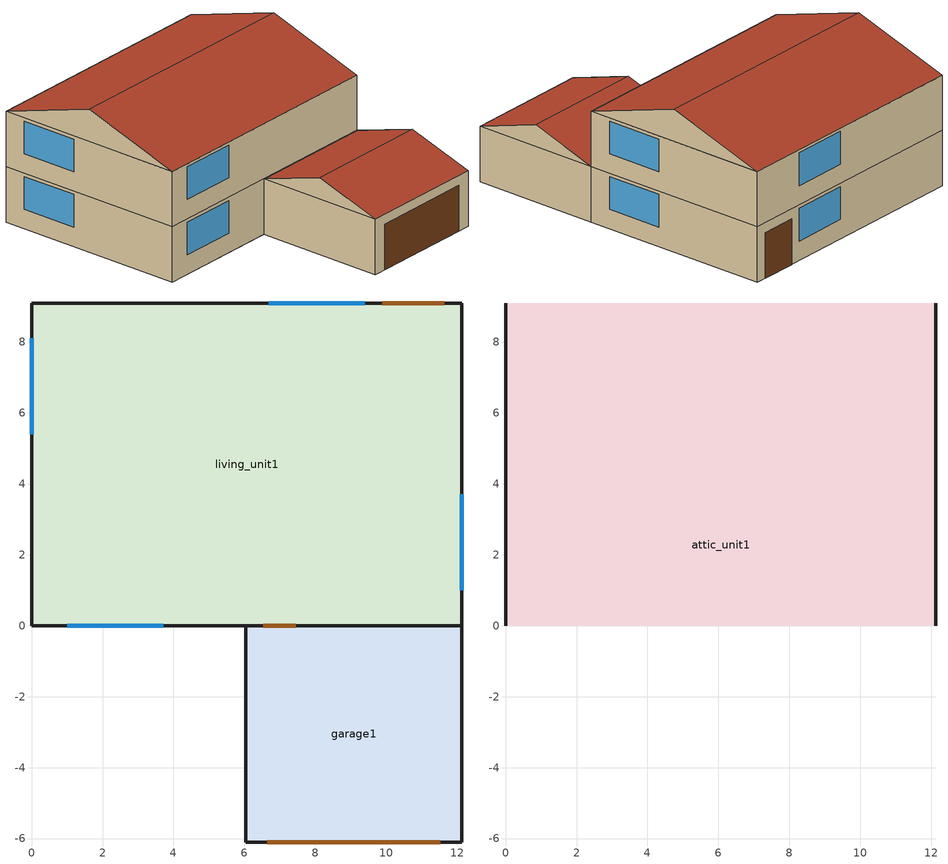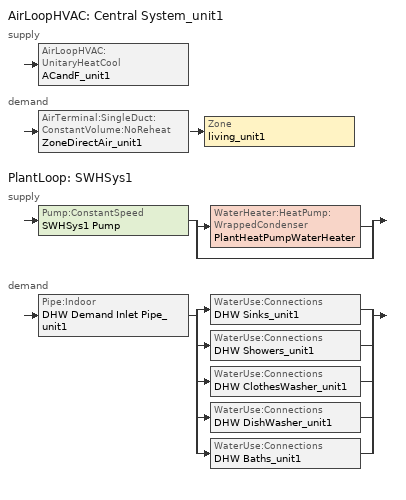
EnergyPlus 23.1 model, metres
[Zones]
living_unit1
 floor adiabatic (Interior Floor): 0,0 0,9.1 12.13,9.1 12.13,0 z2.6
 floor ground (Interior Floor): 0,0 0,9.1 12.13,9.1 12.13,0 z0.01
 wall outside (Exterior Wall): 12.13,0 12.13,9.1 0,9.1 0,0 6.04,0 z0.01:2.6; 0,0 12.13,0 12.13,9.1 0,9.1 0,0 z2.6:5.19
 wall to garage1 (Exterior Wall): 6.04,0 12.13,0 z0.01:2.6
 window (Exterior Window): 1,0 3.71,0 / 9.39,9.1 6.68,9.1 / 12.13,1 12.13,3.71 / 0,8.1 0,5.39 z0.92:2.45; 1,0 3.71,0 / 9.39,9.1 6.68,9.1 / 12.13,1 12.13,3.71 / 0,8.1 0,5.39 z3.52:5.04
 door (Exterior Door): 11.63,9.1 9.89,9.1 z0.01:2.14
 door inside (Exterior Door): 6.54,0 7.45,0 z0.01:2.14
 ceiling to attic_unit1 (Interior Ceiling): 0,0 12.13,0 12.13,9.1 0,9.1 z5.19
garage1
 floor ground (Interior Floor): 6.04,-6.1 6.04,0 12.13,0 12.13,-6.1 z0.01
 wall outside (Gable_end): 6.04,0 6.04,-6.1 12.13,-6.1 12.13,0 z0.01:2.6; 12.13,-6.1,2.6 12.13,0,2.6 12.13,-3.05,3.61; 6.04,0,2.6 6.04,-6.1,2.6 6.04,-3.05,3.61
 door (Exterior Door): 6.65,-6.1 11.52,-6.1 z0.01:2.14
 roof outside (Exterior Roof): 6.04,-6.1,2.6 12.13,-6.1,2.6 12.13,-3.05,3.61 6.04,-3.05,3.61; 12.13,0,2.6 6.04,0,2.6 6.04,-3.05,3.61 12.13,-3.05,3.61
attic_unit1
 wall outside (Gable_end): 12.13,0,5.19 12.13,9.1,5.19 12.13,4.55,6.7; 0,9.1,5.19 0,0,5.19 0,4.55,6.7
 roof outside (Exterior Roof): 0,0,5.19 12.13,0,5.19 12.13,4.55,6.7 0,4.55,6.7; 12.13,9.1,5.19 0,9.1,5.19 0,4.55,6.7 12.13,4.55,6.7
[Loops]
AirLoopHVAC 'Central System_unit1'
 supply: AirLoopHVAC:UnitaryHeatCool 'ACandF_unit1'
 demand: AirTerminal:SingleDuct:ConstantVolume:NoReheat 'ZoneDirectAir_unit1' > Zone 'living_unit1'
PlantLoop 'SWHSys1'
 supply: Pump:ConstantSpeed 'SWHSys1 Pump' > split
  | WaterHeater:HeatPump:WrappedCondenser 'PlantHeatPumpWaterHeater'
  | bypass
 demand: Pipe:Indoor 'DHW Demand Inlet Pipe_unit1' > split
  | WaterUse:Connections 'DHW Sinks_unit1'
  | WaterUse:Connections 'DHW Showers_unit1'
  | WaterUse:Connections 'DHW ClothesWasher_unit1'
  | WaterUse:Connections 'DHW DishWasher_unit1'
  | WaterUse:Connections 'DHW Baths_unit1'
[Building]
US+SF+CZ1AWHT+elecres+slab+IECC_2006: North Axis {deg}=0; Terrain=Suburbs; Loads Convergence Tolerance Value {W}=0.04; Temperature Convergence Tolerance Value {deltaC}=0.4; Solar Distribution=FullExterior; Maximum Number of Warmup Days=25; Minimum Number of Warmup Days=6
[Site:Location]
Honolulu Intl Arpt_HI_USA Design_Conditions: Latitude {deg}=21.32; Longitude {deg}=-157.93; Time Zone {hr}=-10; Elevation {m}=2
[SizingPeriod:DesignDay] Day of Month=21; Dry-Bulb Temperature Range Modifier Type=DefaultMultipliers; Humidity Condition Type=Wetbulb; Barometric Pressure {Pa}=101301; Rain Indicator=No; Snow Indicator=No; Daylight Saving Time Indicator=No
Name | Month | Day Type | Maximum Dry-Bulb Temperature {C} | Daily Dry-Bulb Temperature Range {deltaC} | Wetbulb or DewPoint at Maximum Dry-Bulb {C} | Wind Speed {m/s} | Wind Direction {deg} | Solar Model Indicator | Sky Clearness | ASHRAE Clear Sky Optical Depth for Beam Irradiance (taub) | ASHRAE Clear Sky Optical Depth for Diffuse Irradiance (taud)
Honolulu Intl Arpt Ann Htg 99.6% Condns DB | 2 | WinterDesignDay | 16.2 | 0 | 16.2 | 1.9 | 320 | ASHRAEClearSky | 0
Honolulu Intl Arpt Ann Clg .4% Condns DB=>MWB | 8 | SummerDesignDay | 32.2 | 7.1 | 23.3 | 6.7 | 60 | ASHRAETau |  | 0.382 | 2.521
[Site:WaterMainsTemperature]
Calculation Method=Correlation; Annual Average Outdoor Air Temperature {C}=24.9167; Maximum Difference In Monthly Average Outdoor Air Temperatures {deltaC}=4.6
[Material]
Name | Roughness | Thickness {m} | Conductivity {W/m-K} | Density {kg/m3} | Specific Heat {J/kg-K} | Thermal Absorptance | Solar Absorptance | Visible Absorptance
sheathing_consol_layer | Rough | 0.0127 | 0.0940184 | 685.008 | 1172.332
ceil_consol_layer | Rough | 0.284817 | 0.0617176 | 41.9286 | 776.251
wall_consol_layer | Rough | 0.0889 | 0.0579573 | 120.801 | 1036.26
CopperPipe | MediumRough | 0.01905 | 401 | 2243 | 837 | 0.9 | 0.65 | 0.65
Asphalt_shingle | MediumRough | 0.00633985 | 0.08186 | 1121.29 | 1255.2 | 0.9 | 0.75
cement_stucco | MediumSmooth | 0.01905 | 0.721 | 1865.58 | 878.64
syn_stucco | MediumSmooth | 0.003048 | 0.0865 | 400 | 878.64 | 0.7
Drywall_1/2in | MediumSmooth | 0.0127 | 0.16009 | 800.923 | 1087.84
OSB_5/8in | MediumSmooth | 0.015875 | 0.1163 | 544.627 | 1213.36
OSB_7/16in | MediumSmooth | 0.0111125 | 0.1163 | 544.627 | 1213.36
Plywood_3/4in | Rough | 0.01905 | 0.115458 | 544.68 | 674.54 | 0.9 | 0.7 | 0.7
Carpet_n_pad | MediumSmooth | 0.0254001 | 0.0601314 | 32.0369 | 836.8 | 0.9 | 0.7 | 0.7
OSB_1/2in | MediumSmooth | 0.0127 | 0.1163 | 544.627 | 1213.36 | 0.9 | 0.7 | 0.7
door_const | Smooth | 0.0105674 | 0.0720096 | 512.64 | 767.58
Std Wood 6inch | MediumSmooth | 0.15 | 0.12 | 540 | 1210 | 0.9 | 0.7 | 0.7
Pipe Insulation | VeryRough | 0.0127033 | 0.0331717 | 91 | 836 | 0.9 | 0.5 | 0.5
[Material:NoMass]
Bldg_paper_felt: Roughness=Smooth; Thermal Resistance {m2-K/W}=0.0105666
[Material:AirGap]
Air_4_in_vert: Thermal Resistance {m2-K/W}=0.158499
[WindowMaterial:SimpleGlazingSystem]
Glass: U-Factor {W/m2-K}=6.81432; Solar Heat Gain Coefficient=0.3344; Visible Transmittance=0.88
[WindowMaterial:Blind]
int_blind: Slat Orientation=Horizontal; Slat Width {m}=0.025; Slat Separation {m}=0.01875; Slat Thickness {m}=0.001; Slat Angle {deg}=45; Slat Conductivity {W/m-K}=221; Slat Beam Solar Transmittance=0; Front Side Slat Beam Solar Reflectance=0.5; Back Side Slat Beam Solar Reflectance=0.5; Slat Diffuse Solar Transmittance=0; Front Side Slat Diffuse Solar Reflectance=0.5; Back Side Slat Diffuse Solar Reflectance=0.5; Slat Beam Visible Transmittance=0; Front Side Slat Beam Visible Reflectance=0.5; Back Side Slat Beam Visible Reflectance=0.5; Slat Diffuse Visible Transmittance=0; Front Side Slat Diffuse Visible Reflectance=0.5; Back Side Slat Diffuse Visible Reflectance=0.5; Slat Infrared Hemispherical Transmittance=0; Front Side Slat Infrared Hemispherical Emissivity=0.9; Back Side Slat Infrared Hemispherical Emissivity=0.9; Blind to Glass Distance {m}=0.05; Blind Top Opening Multiplier=0.5; Blind Bottom Opening Multiplier=0.5; Blind Left Side Opening Multiplier=0.5; Blind Right Side Opening Multiplier=0.5
[Construction]
Exterior Wall: syn_stucco, sheathing_consol_layer, OSB_7/16in, wall_consol_layer, Drywall_1/2in
InteriorFurnishings: Std Wood 6inch
Interior Floor: Plywood_3/4in, Carpet_n_pad
Interior Ceiling: ceil_consol_layer, Drywall_1/2in
Exterior Roof: Asphalt_shingle, OSB_1/2in
Exterior Window: Glass
Exterior Door: door_const
Gable_end: cement_stucco, Bldg_paper_felt, OSB_5/8in, Air_4_in_vert, Drywall_1/2in
window_w_blinds: Glass, int_blind
Insulated Pipe: Pipe Insulation, CopperPipe
[Zone] Multiplier=1
living_unit1; garage1; attic_unit1
[WindowShadingControl]
Shades-living_unit1: Zone=living_unit1; Shading Type=InteriorBlind; Construction with Shading=window_w_blinds; Shading Control Type=OnIfScheduleAllows; Schedule=shading_2012iecc; Shading Control Is Scheduled=Yes; Glare Control Is Active=No; Multiple Surface Control Type=Sequential; Fenestration Surface 1=Window_ldf_1.unit1; Fenestration Surface 2=Window_ldb_1.unit1; Fenestration Surface 3=Window_sdr_1.unit1; Fenestration Surface 4=Window_sdl_1.unit1; Fenestration Surface 5=Window_ldf_2.unit1; Fenestration Surface 6=Window_ldb_2.unit1; Fenestration Surface 7=Window_sdr_2.unit1; Fenestration Surface 8=Window_sdl_2.unit1
[InternalMass]
Internalmass_unit1: Construction=InteriorFurnishings; Zone or ZoneList=living_unit1; Surface Area {m2}=9.89591
[Shading:Overhang] Height above Window or Door {m}=0; Tilt Angle from Window/Door {deg}=90; Left extension from Window/Door Width {m}=0; Right extension from Window/Door Width {m}=0; Depth {m}=0.0152439
Name | Window or Door
Overhang_sdr_1.unit1 | Window_sdr_1.unit1
Overhang_sdr_2.unit1 | Window_sdr_2.unit1
[GroundHeatTransfer:Control]
gtp_control: Run Basement Preprocessor=no; Run Slab Preprocessor=yes
[GroundHeatTransfer:Slab:Materials]
NMAT: Number of materials=2; ALBEDO: Surface Albedo: No Snow=0.16; ALBEDO: Surface Albedo: Snow=0.4; EPSLW: Surface Emissivity: No Snow=0.9; EPSLW: Surface Emissivity: Snow=0.9; Z0: Surface Roughness: No Snow {cm}=0.75; Z0: Surface Roughness: Snow {cm}=0.05; HIN: Indoor HConv: Downward Flow {W/m2-K}=6; HIN: Indoor HConv: Upward {W/m2-K}=9
[GroundHeatTransfer:Slab:MatlProps]
RHO: Slab Material density {kg/m3}=2300; RHO: Soil Density {kg/m3}=1200; CP: Slab CP {J/kg-K}=650; CP: Soil CP {J/kg-K}=1200; TCON: Slab k {W/m-K}=0.9; TCON: Soil k {W/m-K}=1
[GroundHeatTransfer:Slab:BoundConds]
EVTR: Is surface evapotranspiration modeled=FALSE; FIXBC: is the lower boundary at a fixed temperature=TRUE; TDEEPin {C}=10; USRHflag: Is the ground surface h specified by the user?=FALSE
[GroundHeatTransfer:Slab:BldgProps]
IYRS: Number of years to iterate=10; Shape: Slab shape=0; HBLDG: Building height {m}=4; TIN1: January Indoor Average Temperature Setpoint {C}=22.22; TIN2: February Indoor Average Temperature Setpoint {C}=22.22; TIN3: March Indoor Average Temperature Setpoint {C}=22.22; TIN4: April Indoor Average Temperature Setpoint {C}=22.22; TIN5: May Indoor Average Temperature Setpoint {C}=22.22; TIN6: June Indoor Average Temperature Setpoint {C}=23.88; TIN7: July Indoor Average Temperature Setpoint {C}=23.88; TIN8: August Indoor Average Temperature Setpoint {C}=23.88; TIN9: September Indoor Average Temperature Setpoint {C}=23.88; TIN10: October Indoor Average Temperature Setpoint {C}=22.22; TIN11: November Indoor Average Temperature Setpoint {C}=22.22; TIN12: December Indoor Average Temperature Setpoint {C}=22.22; TINAmp: Daily Indoor sine wave variation amplitude {deltaC}=0; ConvTol: Convergence Tolerance=0.1
[GroundHeatTransfer:Slab:Insulation]
RINS: R value of under slab insulation {m2-K/W}=0; DINS: Width of strip of under slab insulation {m}=0; RVINS: R value of vertical insulation {m2-K/W}=0; ZVINS: Depth of vertical insulation {m}=0.6; IVINS: Flag: Is there vertical insulation=0
[GroundHeatTransfer:Slab:EquivalentSlab]
APRatio: The area to perimeter ratio for this slab {m}=2.59995; SLABDEPTH: Thickness of slab on grade {m}=0.1; CLEARANCE: Distance from edge of slab to domain edge {m}=15; ZCLEARANCE: Distance from bottom of slab to domain bottom {m}=15
[GroundHeatTransfer:Basement:SimParameters]
F: Multiplier for the ADI solution=0.1; IYRS: Maximum number of yearly iterations:=15
[GroundHeatTransfer:Basement:MatlProps]
NMAT: Number of materials in this domain=6; Density for Foundation Wall {kg/m3}=2243; density for Floor Slab {kg/m3}=2243; density for Ceiling {kg/m3}=311; density for Soil {kg/m3}=1500; density for Gravel {kg/m3}=2000; density for Wood {kg/m3}=449; Specific heat for foundation wall {J/kg-K}=880; Specific heat for floor slab {J/kg-K}=880; Specific heat for ceiling {J/kg-K}=1530; Specific heat for soil {J/kg-K}=840; Specific heat for gravel {J/kg-K}=720; Specific heat for wood {J/kg-K}=1530; Thermal conductivity for foundation wall {W/m-K}=1.4; Thermal conductivity for floor slab {W/m-K}=1.4; Thermal conductivity for ceiling {W/m-K}=0.09; thermal conductivity for soil {W/m-K}=1.1; thermal conductivity for gravel {W/m-K}=1.9; thermal conductivity for wood {W/m-K}=0.12
[GroundHeatTransfer:Basement:Insulation]
REXT: R Value of any exterior insulation {m2-K/W}=1.761e-05; INSFULL: Flag: Is the wall fully insulated?=True
[GroundHeatTransfer:Basement:SurfaceProps]
ALBEDO: Surface albedo for No snow conditions=0.16; ALBEDO: Surface albedo for snow conditions=0.4; EPSLN: Surface emissivity No Snow=0.94; EPSLN: Surface emissivity with Snow=0.86; VEGHT: Surface roughness No snow conditions {cm}=6; VEGHT: Surface roughness Snow conditions {cm}=0.25; PET: Flag, Potential evapotranspiration on?=False
[GroundHeatTransfer:Basement:BldgData]
DWALL: Wall thickness {m}=0.2; DSLAB: Floor slab thickness {m}=0.243828; DGRAVXY: Width of gravel pit beside basement wall {m}=0.3; DGRAVZN: Gravel depth extending above the floor slab {m}=0.2; DGRAVZP: Gravel depth below the floor slab {m}=0.1
[GroundHeatTransfer:Basement:Interior]
COND: Flag: Is the basement conditioned?=True; HIN: Downward convection only heat transfer coefficient {W/m2-K}=0.92; HIN: Upward convection only heat transfer coefficient {W/m2-K}=4.04; HIN: Horizontal convection only heat transfer coefficient {W/m2-K}=3.08; HIN: Downward combined (convection and radiation) heat transfer coefficient {W/m2-K}=6.13; HIN: Upward combined (convection and radiation) heat transfer coefficient {W/m2-K}=9.26; HIN: Horizontal combined (convection and radiation) heat transfer coefficient {W/m2-K}=8.29
[GroundHeatTransfer:Basement:ComBldg]
January average temperature {C}=21; February average temperature {C}=21; March average temperature {C}=21; April average temperature {C}=21; May average temperature {C}=24; June average temperature {C}=24; July average temperature {C}=24; August average temperature {C}=24; September average temperature {C}=24; October average temperature {C}=24; November average temperature {C}=21; December average temperature {C}=21; Daily variation sine wave amplitude {deltaC}=21
[GroundHeatTransfer:Basement:EquivSlab]
APRatio: The area to perimeter ratio for this slab {m}=2.59995; EquivSizing: Flag=True
[GroundHeatTransfer:Basement:EquivAutoGrid]
CLEARANCE: Distance from outside of wall to edge of 3-D ground domain {m}=15; SlabDepth: Thickness of the floor slab {m}=0.1; BaseDepth: Depth of the basement wall below grade {m}=1.21914
[People]
people_unit1: Zone or ZoneList or Space or SpaceList=living_unit1; Number of People Schedule=Occupancy; Number of People Calculation Method=People; Number of People=3; Fraction Radiant=0; Sensible Heat Fraction=autocalculate; Activity Level Schedule=activity_sch; Enable ASHRAE 55 Comfort Warnings=No; Mean Radiant Temperature Calculation Type=ZoneAveraged
[Lights] Zone or ZoneList or Space or SpaceList=living_unit1; Schedule=InteriorLightingHE; Design Level Calculation Method=LightingLevel; Return Air Fraction=0; Fraction Radiant=0.6; Fraction Visible=0.2; Fraction Replaceable=0
Name | Lighting Level {W}
Living Hardwired Lighting1 | 422.617
Living Plug-in Lighting1 | 105.654
[ElectricEquipment] Zone or ZoneList or Space or SpaceList=living_unit1; Design Level Calculation Method=EquipmentLevel
Name | Schedule | Design Level {W} | Fraction Latent | Fraction Radiant | Fraction Lost
dishwasher1 | DishWasher_equip_sch | 65.6988 | 0.15 | 0.6 | 0.25
refrigerator1 | Refrigerator | 91.0576 | 0 | 1 | 0
clotheswasher1 | ClothesWasher_equip_sch | 28.4784 | 0 | 0.8 | 0.2
electric_dryer1 | ClothesDryer | 213.065 | 0.05 | 0.15 | 0.8
electric_range1 | CookingRange | 248.154 | 0.3 | 0.4 | 0.3
television1 | InteriorLighting | 0 | 0 | 1 | 0
electric_mels1 | MiscPlugLoad | 567.464 | 0.06 | 0.69 | 0.25
IECC_Adj1 | MiscPlugLoad | 340.847 | 0.062439 | 0.411909 | 0.251045
[ZoneVentilation:DesignFlowRate]
Ventilation_unit1: Zone or ZoneList or Space or SpaceList=living_unit1; Schedule=always_avail; Design Flow Rate Calculation Method=Flow/Zone; Design Flow Rate {m3/s}=0; Ventilation Type=Exhaust; Fan Pressure Rise {Pa}=0; Fan Total Efficiency=0.6; Constant Term Coefficient=1; Temperature Term Coefficient=0; Velocity Term Coefficient=0; Velocity Squared Term Coefficient=0; Minimum Indoor Temperature {C}=-100; Maximum Indoor Temperature {C}=100; Delta Temperature {deltaC}=-100; Minimum Outdoor Temperature {C}=-100; Maximum Outdoor Temperature {C}=100; Maximum Wind Speed {m/s}=40
[Exterior:Lights]
Name | Schedule | Design Level {W}
Exterior-Lights_unit1 | ExteriorLighting | 78.6575
Garage-Lights_unit1 | InteriorLightingHE | 13.0293
[DesignSpecification:OutdoorAir]
SZ_DSOA_living_unit1: Outdoor Air Method=Flow/Zone; Outdoor Air Flow per Person {m3/s-person}=0; Outdoor Air Flow per Zone {m3/s}=0.0283168
[Sizing:Zone]
living_unit1: Zone Cooling Design Supply Air Temperature Input Method=SupplyAirTemperature; Zone Cooling Design Supply Air Temperature {C}=12; Zone Heating Design Supply Air Temperature Input Method=SupplyAirTemperature; Zone Heating Design Supply Air Temperature {C}=50; Zone Cooling Design Supply Air Humidity Ratio {kgWater/kgDryAir}=0.0075; Zone Heating Design Supply Air Humidity Ratio {kgWater/kgDryAir}=0.008; Design Specification Outdoor Air Object=SZ_DSOA_living_unit1; Cooling Design Air Flow Method=DesignDay; Cooling Minimum Air Flow per Zone Floor Area {m3/s-m2}=0.000762; Heating Design Air Flow Method=DesignDay; Heating Maximum Air Flow per Zone Floor Area {m3/s-m2}=0.002032; Heating Maximum Air Flow {m3/s}=0.141576; Heating Maximum Air Flow Fraction=0.3
[Sizing:System]
Central System_unit1: Type of Load to Size On=Sensible; Design Outdoor Air Flow Rate {m3/s}=autosize; Central Heating Maximum System Air Flow Ratio=1; Preheat Design Temperature {C}=7; Preheat Design Humidity Ratio {kgWater/kgDryAir}=0.008; Precool Design Temperature {C}=11; Precool Design Humidity Ratio {kgWater/kgDryAir}=0.0075; Central Cooling Design Supply Air Temperature {C}=12; Central Heating Design Supply Air Temperature {C}=50; Type of Zone Sum to Use=NonCoincident; 100% Outdoor Air in Cooling=No; 100% Outdoor Air in Heating=No; Central Cooling Design Supply Air Humidity Ratio {kgWater/kgDryAir}=0.0075; Central Heating Design Supply Air Humidity Ratio {kgWater/kgDryAir}=0.008; Cooling Supply Air Flow Rate Method=DesignDay; Heating Supply Air Flow Rate Method=DesignDay; Zone Maximum Outdoor Air Fraction=1; Cooling Design Capacity Method=FractionOfAutosizedCoolingCapacity; Cooling Design Capacity {W}=autosize; Fraction of Autosized Cooling Design Capacity=1.15; Heating Design Capacity Method=FractionOfAutosizedHeatingCapacity; Heating Design Capacity {W}=autosize; Fraction of Autosized Heating Design Capacity=1.25; Central Cooling Capacity Control Method=OnOff
[Sizing:Plant]
SWHSys1: Loop Type=Heating; Design Loop Exit Temperature {C}=48.8889; Loop Design Temperature Difference {deltaC}=5.55556
[ZoneControl:Thermostat]
Zone Thermostat_unit1: Zone or ZoneList=living_unit1; Control Type Schedule=zone_control_type; Control 1=thermostat_living Dual SP Control
[ThermostatSetpoint:DualSetpoint]
thermostat_living Dual SP Control: Heating Setpoint Temperature Schedule=heating_sch; Cooling Setpoint Temperature Schedule=cooling_sch
[AirTerminal:SingleDuct:ConstantVolume:NoReheat]
ZoneDirectAir_unit1: Availability Schedule=always_avail; Maximum Air Flow Rate {m3/s}=autosize
[Zone equipment]
living_unit1: ZoneDirectAir_unit1, Zone Exhaust Fan_unit1
[Fan:SystemModel]
HPWHPlantFan: Availability Schedule=always_avail; Design Maximum Air Flow Rate {m3/s}=0.2279; Speed Control Method=Discrete; Electric Power Minimum Flow Rate Fraction=0; Design Pressure Rise {Pa}=65; Motor Efficiency=1; Motor In Air Stream Fraction=0; Design Electric Power Consumption {W}=AUTOSIZE; Design Power Sizing Method=TotalEfficiencyAndPressure; Fan Total Efficiency=0.1722
[Fan:OnOff]
Supply Fan_unit1: Availability Schedule=always_avail; Fan Total Efficiency=0.50054; Pressure Rise {Pa}=400; Maximum Flow Rate {m3/s}=autosize; Motor Efficiency=0.863; Motor In Airstream Fraction=1
[Fan:ZoneExhaust]
Zone Exhaust Fan_unit1: Availability Schedule=always_avail; Fan Total Efficiency=0.6; Pressure Rise {Pa}=908.091; Maximum Flow Rate {m3/s}=0.0283168; System Availability Manager Coupling Mode=Decoupled
[Coil:Cooling:DX:SingleSpeed]
DX Cooling Coil_unit1: Availability Schedule=always_avail; Gross Rated Total Cooling Capacity {W}=autosize; Gross Rated Sensible Heat Ratio=autosize; Gross Rated Cooling COP {W/W}=4.3039; Rated Air Flow Rate {m3/s}=autosize; Total Cooling Capacity Function of Temperature Curve=Cool-Cap-fT; Total Cooling Capacity Function of Flow Fraction Curve=ConstantCubic; Energy Input Ratio Function of Temperature Curve=Cool-EIR-fT; Energy Input Ratio Function of Flow Fraction Curve=ConstantCubic; Part Load Fraction Correlation Curve=Cool-PLF-fPLR
[Coil:Heating:Electric]
Main electric heating coil_unit1: Availability Schedule=always_avail; Efficiency=1; Nominal Capacity {W}=autosize
[Coil:WaterHeating:AirToWaterHeatPump:Wrapped]
HPWHPlantDXCoil: Rated Heating Capacity {W}=2349.6; Rated COP {W/W}=2.4; Rated Sensible Heat Ratio=0.981; Rated Evaporator Inlet Air Dry-Bulb Temperature {C}=19.72; Rated Evaporator Inlet Air Wet-Bulb Temperature {C}=13.5; Rated Condenser Water Temperature {C}=48.89; Rated Evaporator Air Flow Rate {m3/s}=0.189; Evaporator Fan Power Included in Rated COP=Yes; Crankcase Heater Capacity {W}=0; Maximum Ambient Temperature for Crankcase Heater Operation {C}=10; Evaporator Air Temperature Type for Curve Objects=WetBulbTemperature; Heating Capacity Function of Temperature Curve=HPWH-Htg-Cap-fT; Heating COP Function of Temperature Curve=HPWH-Htg-COP-fT
[AirLoopHVAC:UnitaryHeatCool]
ACandF_unit1: Availability Schedule=always_avail; Supply Air Fan Operating Mode Schedule=fan_cycle; Maximum Supply Air Temperature {C}=80; Cooling Supply Air Flow Rate {m3/s}=autosize; Heating Supply Air Flow Rate {m3/s}=autosize; No Load Supply Air Flow Rate {m3/s}=0; Controlling Zone or Thermostat Location=living_unit1; Supply Fan=Supply Fan_unit1; Fan Placement=BlowThrough; Heating Coil=Main electric Heating Coil_unit1; Cooling Coil=DX Cooling Coil_unit1; Dehumidification Control Type=None
[AirLoopHVAC]
Central System_unit1: Design Supply Air Flow Rate {m3/s}=autosize
[Pipe:Indoor] Construction=Insulated Pipe; Environment Type=ZONE; Ambient Temperature Zone=living_unit1; Pipe Inside Diameter {m}=0.02; Pipe Length {m}=7
DHW Demand Inlet Pipe_unit1; DHW Supply Outlet Pipe_unit1
[Pump:ConstantSpeed]
SWHSys1 Pump: Design Flow Rate {m3/s}=AUTOSIZE; Design Pump Head {Pa}=0.001; Design Power Consumption {W}=AUTOSIZE; Motor Efficiency=1; Fraction of Motor Inefficiencies to Fluid Stream=0; Pump Control Type=Intermittent
[WaterHeater:Stratified]
Water Heater Tank: Tank Volume {m3}=0.287691; Tank Height {m}=1.594; Tank Shape=VerticalCylinder; Maximum Temperature Limit {C}=82.2222; Heater Priority Control=MasterSlave; Heater 1 Setpoint Temperature Schedule=SWHSys1 Water Heater Setpoint Temperature Schedule Name; Heater 1 Deadband Temperature Difference {deltaC}=18.5; Heater 1 Capacity {W}=4500; Heater 1 Height {m}=1.129; Heater 2 Setpoint Temperature Schedule=SWHSys1 Water Heater Setpoint Temperature Schedule Name; Heater 2 Deadband Temperature Difference {deltaC}=18.5; Heater 2 Capacity {W}=0; Heater 2 Height {m}=0.266; Heater Fuel Type=Electricity; Heater Thermal Efficiency=1; Off Cycle Parasitic Fuel Consumption Rate {W}=8.3; Off Cycle Parasitic Fuel Type=Electricity; Off Cycle Parasitic Heat Fraction to Tank=0; Off Cycle Parasitic Height {m}=1; On Cycle Parasitic Fuel Consumption Rate {W}=8.3; On Cycle Parasitic Fuel Type=Electricity; On Cycle Parasitic Heat Fraction to Tank=0; On Cycle Parasitic Height {m}=1; Ambient Temperature Indicator=Schedule; Ambient Temperature Schedule=SWHSys1 Water Heater Ambient Temperature Schedule Name; Uniform Skin Loss Coefficient per Unit Area to Ambient Temperature {W/m2-K}=0.7878; Skin Loss Fraction to Zone=1; Off Cycle Flue Loss Fraction to Zone=1; Use Side Effectiveness=1; Use Side Inlet Height {m}=0; Use Side Outlet Height {m}=autocalculate; Inlet Mode=Fixed; Use Side Design Flow Rate {m3/s}=autosize; Source Side Design Flow Rate {m3/s}=autosize; Indirect Water Heating Recovery Time {hr}=1.5; Number of Nodes=12
[WaterHeater:Sizing]
Water Heater Tank: Design Mode=ResidentialHUD-FHAMinimum; Number of Bedrooms=3; Number of Bathrooms=3
[WaterHeater:HeatPump:WrappedCondenser]
PlantHeatPumpWaterHeater: Availability Schedule=always_avail; Compressor Setpoint Temperature Schedule=PlantHPWHTempSch; Dead Band Temperature Difference {deltaC}=3.89; Condenser Bottom Location {m}=0.0664167; Condenser Top Location {m}=0.863417; Evaporator Air Flow Rate {m3/s}=0.2279; Inlet Air Configuration=OutdoorAirOnly; Tank=Water Heater Tank; DX Coil=HPWHPlantDXCoil; Minimum Inlet Air Temperature for Compressor Operation {C}=7.2; Maximum Inlet Air Temperature for Compressor Operation {C}=48.89; Compressor Location=Outdoors; Fan=HPWHPlantFan; Fan Placement=DrawThrough; On Cycle Parasitic Electric Load {W}=0; Off Cycle Parasitic Electric Load {W}=0; Tank Element Control Logic=MutuallyExclusive; Control Sensor 1 Height In Stratified Tank {m}=1.262; Control Sensor 1 Weight=0.75; Control Sensor 2 Height In Stratified Tank {m}=0.464
[PlantLoop]
SWHSys1: Fluid Type=Water; Plant Equipment Operation Scheme=SWHSys1 Loop Operation Scheme List; Maximum Loop Temperature {C}=100; Minimum Loop Temperature {C}=0; Maximum Loop Flow Rate {m3/s}=AUTOSIZE; Minimum Loop Flow Rate {m3/s}=0; Plant Loop Volume {m3}=AUTOSIZE; Load Distribution Scheme=Optimal
[PlantEquipmentList]
SWHSys1 Equipment List: PlantHeatPumpWaterHeater
[PlantEquipmentOperation:HeatingLoad]
SWHSys1 Operation Scheme: Load Range 1 Lower Limit {W}=0; Load Range 1 Upper Limit {W}=1000000000000000; Range 1 Equipment List=SWHSys1 Equipment List
[PlantEquipmentOperationSchemes]
SWHSys1 Loop Operation Scheme List: Control Scheme 1=SWHSys1 Operation Scheme; Control Scheme 1 Schedule=always_avail
[AvailabilityManager:Scheduled]
System availability: Schedule=always_avail
[SetpointManager:Scheduled]
SWHSys1 Loop Setpoint Manager: Control Variable=Temperature; Schedule=SWHSys1-Loop-Temp-Schedule; Setpoint Node or NodeList=SWHSys1 Supply Outlet Node
[WaterUse:Equipment]
Name | Peak Flow Rate {m3/s} | Flow Rate Fraction Schedule | Target Temperature Schedule
Clothes Washer_unit1 | 1.62192e-06 | ClothesWasher_flow_sch | CWWaterTempSchedule
Dishwasher_unit1 | 6.36685e-07 | Dishwasher_flow_sch | DWWaterTempSchedule
Sinks_unit1 | 7.1934e-05 | BA_sink_sch | SSBWaterTempSchedule
Showers_unit1 | 0.000141975 | BA_shower_sch | SSBWaterTempSchedule
Baths_unit1 | 0.00027764 | BA_bath_sch | SSBWaterTempSchedule
[WaterUse:Connections] Drain Water Heat Exchanger Type=None
Name | Water Use Equipment 1
DHW Sinks_unit1 | Sinks_unit1
DHW Showers_unit1 | Showers_unit1
DHW ClothesWasher_unit1 | Clothes Washer_unit1
DHW DishWasher_unit1 | Dishwasher_unit1
DHW Baths_unit1 | Baths_unit1
[Schedule:Day:Hourly]
OccupancyDay: 1, 1, 1, 1, 1, 1, 1, 0.8831, 0.40861, 0.24189, 0.24189, 0.24189, 0.24189, 0.24189, 0.24189, 0.24189, 0.29498, 0.5531, 0.89693, 0.89693, 0.89693, 1, 1, 1
LightingDay: 0.0625, 0.0625, 0.0625, 0.0625, 0.1875, 0.390625, 0.4375, 0.390625, 0.171875, 0.117188, 0.117188, 0.117188, 0.117188, 0.117188, 0.117188, 0.203125, 0.4375, 0.609375, 0.820312, 0.984375, 1, 0.6875, 0.382812, 0.15625
ExteriorLightingDay: 1, 1, 1, 1, 1, 1, 0, 0, 0, 0, 0, 0, 0, 0, 0, 0, 0, 0, 1, 1, 1, 1, 1, 1
LightingDay_EELighting: 0.06875, 0.06875, 0.06875, 0.06875, 0.20625, 0.429688, 0.48125, 0.429688, 0.189062, 0.128906, 0.128906, 0.128906, 0.128906, 0.128906, 0.128906, 0.223438, 0.48125, 0.670312, 0.902344, 1, 1, 0.75625, 0.421094, 0.171875
RefrigeratorDay: 0.8, 0.782696, 0.765594, 0.742857, 0.731388, 0.731388, 0.75996, 0.8, 0.817103, 0.828571, 0.8, 0.8, 0.839839, 0.839839, 0.828571, 0.839839, 0.885714, 0.971429, 1, 0.971429, 0.942857, 0.925553, 0.885714, 0.828571
MiscPlugLoadDay: 0.60749, 0.559339, 0.552853, 0.545071, 0.524481, 0.585279, 0.676232, 0.718547, 0.60749, 0.517023, 0.529183, 0.529345, 0.520428, 0.538424, 0.568742, 0.600357, 0.710117, 0.862678, 0.936608, 0.966764, 1, 0.976654, 0.845169, 0.734436
CookingRangeDay: 0.0471585, 0.0471585, 0.0235459, 0.0235459, 0.0471585, 0.0707044, 0.165088, 0.283018, 0.306564, 0.320771, 0.283018, 0.330176, 0.377335, 0.306564, 0.292423, 0.377335, 0.613194, 1, 0.778348, 0.400947, 0.235859, 0.165088, 0.103722, 0.0707044
DishwasherWeekday_flow_sch; DishwasherWeekday_equip_sch: 0.129162, 0.0573867, 0.042998, 0.0286934, 0.0286934, 0.0860801, 0.172244, 0.258408, 0.488208, 0.545594, 0.473819, 0.402044, 0.344573, 0.387655, 0.315879, 0.301491, 0.315879, 0.416348, 0.732312, 0.933333, 0.761005, 0.559983, 0.373266, 0.258408
DishwasherWeekend_flow_sch; DishwasherWeekend_equip_sch: 0.138388, 0.0614858, 0.0460692, 0.0307429, 0.0307429, 0.0922286, 0.184547, 0.276866, 0.52308, 0.584565, 0.507663, 0.430761, 0.369185, 0.415344, 0.338442, 0.323026, 0.338442, 0.446087, 0.78462, 1, 0.815362, 0.599982, 0.399928, 0.276866
DishwasherVacation_flow_sch; DishwasherVacation_equip_sch; ClothesWasherVacation_flow_sch; ClothesWasherVacation_equip_sch; ClothesDryerVacation: 0, 0, 0, 0, 0, 0, 0, 0, 0, 0, 0, 0, 0, 0, 0, 0, 0, 0, 0, 0, 0, 0, 0, 0
ClothesWasherWeekday_flow_sch; ClothesWasherWeekday_equip_sch: 0.0887931, 0.0710155, 0.0354602, 0.0354602, 0.0710155, 0.106571, 0.213142, 0.461934, 0.692948, 0.817391, 0.799614, 0.710725, 0.639615, 0.568599, 0.497489, 0.461934, 0.479711, 0.461934, 0.461934, 0.461934, 0.461934, 0.444156, 0.30203, 0.159904
ClothesWasherWeekend_flow_sch; ClothesWasherWeekend_equip_sch: 0.10863, 0.0868807, 0.0433822, 0.0433822, 0.0868807, 0.130379, 0.260758, 0.565131, 0.847755, 1, 0.978251, 0.869505, 0.782508, 0.695627, 0.60863, 0.565131, 0.586881, 0.565131, 0.565131, 0.565131, 0.565131, 0.543382, 0.369505, 0.195627
ClothesDryerWeekday: 0.0996819, 0.0598091, 0.0398727, 0.0199364, 0.0398727, 0.0598091, 0.159491, 0.318982, 0.486427, 0.685791, 0.785473, 0.817391, 0.7456, 0.677837, 0.610073, 0.578155, 0.558218, 0.546236, 0.518346, 0.510391, 0.5263, 0.546236, 0.4386, 0.239236
ClothesDryerWeekend: 0.121951, 0.0731707, 0.0487805, 0.0243902, 0.0487805, 0.0731707, 0.195122, 0.390244, 0.595097, 0.839, 0.960951, 1, 0.91217, 0.829268, 0.746366, 0.707317, 0.682927, 0.668268, 0.634146, 0.624415, 0.643878, 0.668268, 0.536585, 0.292683
[Schedule:Week:Compact]
RefrigeratorWeek: For: AllDays, RefrigeratorDay
MiscPlugLoadWeek: For: AllDays, MiscPlugLoadDay
CookingRangeWeek: For: AllDays, CookingRangeDay
DishwasherWeek_flow_sch: For: Weekdays, DishwasherWeekday_flow_sch, For: CustomDay1, DishwasherVacation_flow_sch, For: AllOtherDays, DishwasherWeekend_flow_sch
DishwasherWeek_equip_sch: For: Weekdays, DishwasherWeekday_equip_sch, For: CustomDay1, DishwasherVacation_equip_sch, For: AllOtherDays, DishwasherWeekend_equip_sch
ClothesWasherWeek_flow_sch: For: Weekdays, ClothesWasherWeekday_flow_sch, For: CustomDay1, ClothesWasherVacation_flow_sch, For: AllOtherDays, ClothesWasherWeekend_flow_sch
ClothesWasherWeek_equip_sch: For: Weekdays, ClothesWasherWeekday_equip_sch, For: CustomDay1, ClothesWasherVacation_equip_sch, For: AllOtherDays, ClothesWasherWeekend_equip_sch
ClothesDryerWeek: For: Weekdays, ClothesDryerWeekday, For: CustomDay1, ClothesDryerVacation, For: AllOtherDays, ClothesDryerWeekend
OccupancyWeek: AllDays, OccupancyDay
LightingProfileWeek: For: AllDays, LightingDay
LightingProfileWeek_EELighting: For: AllDays, LightingDay_EELighting
ExteriorLightingProfileWeek: For: AllDays, ExteriorLightingDay
[Schedule:Year]
Occupancy: OccupancyWeek, 1, 1, 12, 31
InteriorLighting: LightingProfileWeek, 1, 1, 12, 31
InteriorLightingHE: LightingProfileWeek_EELighting, 1, 1, 12, 31
ExteriorLighting: ExteriorLightingProfileWeek, 1, 1, 12, 31
Refrigerator: RefrigeratorWeek, 1, 1, 12, 31
MiscPlugLoad: MiscPlugLoadWeek, 1, 1, 12, 31
CookingRange: CookingRangeWeek, 1, 1, 12, 31
Dishwasher_flow_sch: DishwasherWeek_flow_sch, 1, 1, 12, 31
ClothesWasher_flow_sch: ClothesWasherWeek_flow_sch, 1, 1, 12, 31
Dishwasher_equip_sch: DishwasherWeek_equip_sch, 1, 1, 12, 31
ClothesWasher_equip_sch: ClothesWasherWeek_equip_sch, 1, 1, 12, 31
ClothesDryer: ClothesDryerWeek, 1, 1, 12, 31
[Schedule:Compact]
BA_shower_sch: Through: 12/31, For: AllDays, Until: 1:00, 0.00194741, Until: 2:00, 0.000885185, Until: 3:00, 0.000531111, Until: 4:00, 0.000885185, Until: 5:00, 0.00247852, Until: 6:00, 0.00920593, Until: 7:00, 0.0208904, Until: 8:00, 0.0207133, Until: 9:00, 0.0168185, Until: 10:00, 0.0131007, Until: 11:00, 0.0106222, Until: 12:00, 0.00832074, Until: 13:00, 0.00601926, Until: 14:00, 0.00513407, Until: 15:00, 0.00460296, Until: 16:00, 0.00442593, Until: 17:00, 0.00531111, Until: 18:00, 0.00690444, Until: 19:00, 0.00743556, Until: 20:00, 0.00743556, Until: 21:00, 0.00743556, Until: 22:00, 0.00725852, Until: 23:00, 0.00513407, Until: 24:00, 0.00371778
BA_bath_sch: Through: 12/31, For: AllDays, Until: 1:00, 0.000181818, Until: 2:00, 9.09091e-05, Until: 3:00, 9.09091e-05, Until: 4:00, 9.09091e-05, Until: 5:00, 0.000181818, Until: 6:00, 0.000431818, Until: 7:00, 0.00104545, Until: 8:00, 0.00131818, Until: 9:00, 0.0015, Until: 10:00, 0.00131818, Until: 11:00, 0.00104545, Until: 12:00, 0.000795455, Until: 13:00, 0.000704545, Until: 14:00, 0.000522727, Until: 15:00, 0.000522727, Until: 16:00, 0.000522727, Until: 17:00, 0.000886364, Until: 18:00, 0.00104545, Until: 19:00, 0.00175, Until: 20:00, 0.00227273, Until: 21:00, 0.00227273, Until: 22:00, 0.00175, Until: 23:00, 0.0015, Until: 24:00, 0.000886364
BA_sink_sch: Through: 12/31, For: AllDays, Until: 1:00, 0.00431871, Until: 2:00, 0.00215936, Until: 3:00, 0.0015424, Until: 4:00, 0.0015424, Until: 5:00, 0.00215936, Until: 6:00, 0.00555263, Until: 7:00, 0.0129561, Until: 8:00, 0.0191257, Until: 9:00, 0.0203596, Until: 10:00, 0.0191257, Until: 11:00, 0.0166579, Until: 12:00, 0.015424, Until: 13:00, 0.0151155, Until: 14:00, 0.0138816, Until: 15:00, 0.0132646, Until: 16:00, 0.0126477, Until: 17:00, 0.014807, Until: 18:00, 0.0200512, Until: 19:00, 0.023136, Until: 20:00, 0.0212851, Until: 21:00, 0.0175833, Until: 22:00, 0.014807, Until: 23:00, 0.0123392, Until: 24:00, 0.00832895
activity_sch: Through: 12/31, For: AllDays, Until: 24:00, 117.28
zone_control_type: Through: 12/31, For: AllDays, Until 24:00, 4
shading_2012iecc: Through: 12/31, For: AllDays, Until 24:00, 0
always_avail: Through: 12/31, For: AllDays, Until: 24:00, 1
heating_sch: Through: 12/31, For: AllDays, Until: 24:00, 22.2222
cooling_sch: Through: 12/31, For: AllDays, Until: 24:00, 23.8889
fan_cycle: Through: 12/31, For: AllDays, Until: 24:00, 0
SWHSys1 Water Heater Setpoint Temperature Schedule Name; SWHSys1-Loop-Temp-Schedule: Through: 12/31, For: AllDays, Until: 24:00, 60
PlantHPWHTempSch: Through: 12/31, For: AllDays, Until: 24:00, 48.89
SWHSys1 Water Heater Ambient Temperature Schedule Name: Through: 12/31, For: AllDays, Until: 24:00, 22
[Schedule:Constant]
Name | Hourly Value
DWWaterTempSchedule; CWWaterTempSchedule | 48.8889
SSBWaterTempSchedule | 40.5556
[Curve:Quadratic]
Cool-PLF-fPLR: Coefficient1 Constant=0.801414; Coefficient2 x=0.237447; Coefficient3 x**2=-0.0393773; Minimum Value of x=0; Maximum Value of x=1; Minimum Curve Output=0.7; Maximum Curve Output=1
[Curve:Cubic]
ConstantCubic: Coefficient1 Constant=1; Coefficient2 x=0; Coefficient3 x**2=0; Coefficient4 x**3=0; Minimum Value of x=-100; Maximum Value of x=100
[Curve:Biquadratic] Maximum Value of x=100; Maximum Value of y=100
Name | Coefficient1 Constant | Coefficient2 x | Coefficient3 x**2 | Coefficient4 y | Coefficient5 y**2 | Coefficient6 x*y | Minimum Value of x | Minimum Value of y | Minimum Curve Output
HPWH-Htg-Cap-fT | 0.563 | 0.0437 | 3.9e-05 | 0.0055 | -0.000148 | -0.000145 | 0 | 0 | 0
HPWH-Htg-COP-fT | 1.1332 | 0.063 | -9.79e-05 | -0.00972 | -2.14e-05 | -0.000686 | 0 | 0
Cool-Cap-fT | 1.26489 | -0.035055 | 0.00211086 | -0.00152689 | -7.0308e-06 | -0.000469184 | -100 | -100
Cool-EIR-fT | 0.384024 | 0.0296967 | -0.00113293 | 0.00649067 | 0.000262699 | -0.000120722 | -100 | -100
[AirflowNetwork:MultiZone:Component:ZoneExhaustFan]
Zone Exhaust Fan_unit1: Air Mass Flow Coefficient When the Zone Exhaust Fan is Off at Reference Conditions {kg/s}=0.01; Air Mass Flow Exponent When the Zone Exhaust Fan is Off=0.667
